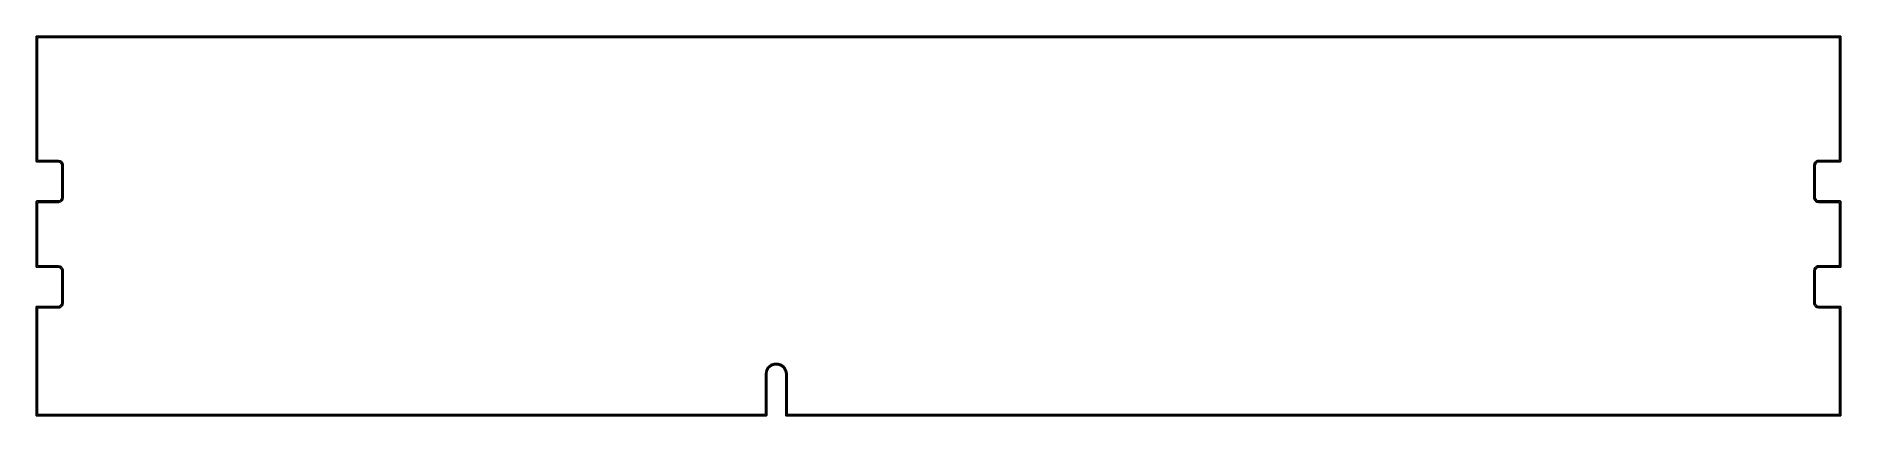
# Model space of a CAD drawing. Extents: x 73 to 207, y -91 to -62.
import ezdxf

# ---------------------------------------------------------------- set-up
doc = ezdxf.new("R2010")
doc.units = 0
doc.header["$MEASUREMENT"] = 0
doc.layers.add('BLACK', color=7, linetype='CONTINUOUS')

msp = doc.modelspace()

# ---------------------------------------------------------------- linework, layer by layer
at = {"layer": 'Black'}
for p, q in [((73.45, -62.5), (73.4508, -62.4957)), ((73.45, -71.7), (73.45, -62.5)), ((73.4508, -62.4913), (73.4523, -62.4872)), ((73.4508, -62.4957), (73.4508, -62.4913)), ((73.4523, -62.4872), (73.453, -62.4829)), ((73.453, -62.4829), (73.4552, -62.4791)), ((73.4552, -62.4791), (73.4567, -62.475)), ((73.4567, -62.475), (73.4595, -62.4716)), ((73.4595, -62.4716), (73.4617, -62.4679)), ((73.4617, -62.4679), (73.465, -62.465)), ((73.465, -62.465), (73.4679, -62.4617)), ((73.4679, -62.4617), (73.4716, -62.4595)), ((73.4716, -62.4595), (73.475, -62.4567)), ((73.475, -62.4567), (73.4791, -62.4552)), ((73.4791, -62.4552), (73.4829, -62.453)), ((73.4829, -62.453), (73.4872, -62.4523)), ((73.4872, -62.4523), (73.4913, -62.4508)), ((73.4913, -62.4508), (73.4957, -62.4508)), ((73.4957, -62.4508), (73.5, -62.45)), ((73.5, -62.45), (206.85, -62.45)), ((206.8, -62.55), (73.55, -62.55)), ((73.55, -62.55), (73.55, -71.65)), ((206.8, -71.65), (206.8, -62.55)), ((206.85, -62.45), (206.854, -62.4508)), ((206.854, -62.4508), (206.859, -62.4508)), ((206.859, -62.4508), (206.863, -62.4523)), ((206.863, -62.4523), (206.867, -62.453)), ((206.867, -62.453), (206.871, -62.4552)), ((206.871, -62.4552), (206.875, -62.4567)), ((206.875, -62.4567), (206.878, -62.4595)), ((206.878, -62.4595), (206.882, -62.4617)), ((206.882, -62.4617), (206.885, -62.465)), ((206.885, -62.465), (206.888, -62.4679)), ((206.888, -62.4679), (206.89, -62.4716)), ((206.89, -62.4716), (206.893, -62.475)), ((206.893, -62.475), (206.895, -62.4791)), ((206.895, -62.4791), (206.897, -62.4829)), ((206.897, -62.4829), (206.898, -62.4872)), ((206.898, -62.4872), (206.899, -62.4913)), ((206.899, -62.4913), (206.899, -62.4957)), ((206.899, -62.4957), (206.9, -62.5)), ((206.9, -62.5), (206.9, -71.7)), ((73.4508, -71.7043), (73.45, -71.7)), ((73.4508, -71.7087), (73.4508, -71.7043)), ((73.4523, -71.7128), (73.4508, -71.7087)), ((73.453, -71.7171), (73.4523, -71.7128)), ((73.4552, -71.7209), (73.453, -71.7171)), ((73.4567, -71.725), (73.4552, -71.7209)), ((73.4595, -71.7284), (73.4567, -71.725)), ((73.4617, -71.7321), (73.4595, -71.7284)), ((73.465, -71.735), (73.4617, -71.7321)), ((73.4679, -71.7383), (73.465, -71.735)), ((73.4716, -71.7405), (73.4679, -71.7383)), ((73.475, -71.7433), (73.4716, -71.7405)), ((73.4791, -71.7448), (73.475, -71.7433)), ((73.4829, -71.747), (73.4791, -71.7448)), ((73.4872, -71.7477), (73.4829, -71.747)), ((73.4913, -71.7492), (73.4872, -71.7477)), ((73.4957, -71.7492), (73.4913, -71.7492)), ((73.5, -71.75), (73.4957, -71.7492)), ((75.0956, -71.75), (73.5, -71.75)), ((73.55, -71.65), (75.1, -71.65)), ((75.1852, -71.7658), (75.0956, -71.75)), ((75.1, -71.65), (75.1043, -71.6508)), ((75.1043, -71.6508), (75.1087, -71.6508)), ((75.1087, -71.6508), (75.2113, -71.6689)), ((75.2602, -71.8091), (75.1852, -71.7658)), ((75.2113, -71.6689), (75.2113, -71.6689)), ((75.2113, -71.6689), (75.2207, -71.6723)), ((75.2207, -71.6723), (75.2276, -71.6748)), ((75.2276, -71.6748), (75.2276, -71.6748)), ((75.2276, -71.6748), (75.3178, -71.7269)), ((75.3158, -71.8754), (75.2602, -71.8091)), ((75.3462, -71.9588), (75.3158, -71.8754)), ((75.3178, -71.7269), (75.3178, -71.7269)), ((75.3178, -71.7269), (75.3311, -71.738)), ((75.3311, -71.738), (75.3981, -71.8179)), ((75.35, -72.0022), (75.3462, -71.9588)), ((75.35, -74.3956), (75.35, -72.0022)), ((75.3981, -71.8179), (75.3981, -71.8179)), ((75.3981, -71.8179), (75.4018, -71.8242)), ((75.4018, -71.8242), (75.4068, -71.8329)), ((75.4068, -71.8329), (75.4068, -71.8329)), ((75.4068, -71.8329), (75.4424, -71.9308)), ((75.4424, -71.9308), (75.4436, -71.9372)), ((75.4436, -71.9372), (75.4453, -71.9435)), ((75.4453, -71.9435), (75.4498, -71.9956)), ((75.4498, -71.9956), (75.4496, -71.9978)), ((75.4496, -71.9978), (75.45, -72)), ((75.45, -72), (75.45, -74.4)), ((204.9, -72), (204.901, -71.9957)), ((204.9, -74.4), (204.9, -72)), ((204.901, -71.9913), (204.919, -71.8887)), ((204.901, -71.9957), (204.901, -71.9913)), ((204.919, -71.8887), (204.922, -71.8793)), ((204.919, -71.8887), (204.919, -71.8887)), ((204.922, -71.8793), (204.925, -71.8724)), ((204.925, -71.8724), (204.977, -71.7822)), ((204.925, -71.8724), (204.925, -71.8724)), ((204.977, -71.7822), (204.988, -71.7689)), ((204.977, -71.7822), (204.977, -71.7822)), ((204.988, -71.7689), (205.068, -71.7019)), ((205.016, -71.9148), (205, -72.0044)), ((205, -72.0044), (205, -74.3978)), ((205.059, -71.8398), (205.016, -71.9148)), ((205.125, -71.7842), (205.059, -71.8398)), ((205.068, -71.7019), (205.078, -71.6959)), ((205.068, -71.7019), (205.068, -71.7019)), ((205.078, -71.6959), (205.083, -71.6932)), ((205.083, -71.6932), (205.181, -71.6576)), ((205.083, -71.6932), (205.083, -71.6932)), ((205.209, -71.7538), (205.125, -71.7842)), ((205.181, -71.6576), (205.187, -71.6564)), ((205.187, -71.6564), (205.194, -71.6547)), ((205.194, -71.6547), (205.246, -71.6502)), ((205.252, -71.75), (205.209, -71.7538)), ((205.246, -71.6502), (205.248, -71.6504)), ((205.248, -71.6504), (205.25, -71.65)), ((205.25, -71.65), (206.8, -71.65)), ((206.85, -71.75), (205.252, -71.75)), ((206.854, -71.7492), (206.85, -71.75)), ((206.859, -71.7492), (206.854, -71.7492)), ((206.863, -71.7477), (206.859, -71.7492)), ((206.867, -71.747), (206.863, -71.7477)), ((206.871, -71.7448), (206.867, -71.747)), ((206.875, -71.7433), (206.871, -71.7448)), ((206.878, -71.7405), (206.875, -71.7433)), ((206.882, -71.7383), (206.878, -71.7405)), ((206.885, -71.735), (206.882, -71.7383)), ((206.888, -71.7321), (206.885, -71.735)), ((206.89, -71.7284), (206.888, -71.7321)), ((206.893, -71.725), (206.89, -71.7284)), ((206.895, -71.7209), (206.893, -71.725)), ((206.897, -71.7171), (206.895, -71.7209)), ((206.898, -71.7128), (206.897, -71.7171)), ((206.899, -71.7087), (206.898, -71.7128)), ((206.9, -71.7), (206.899, -71.7043)), ((206.899, -71.7043), (206.899, -71.7087)), ((73.45, -74.7), (73.4508, -74.6957)), ((73.45, -79.5), (73.45, -74.7)), ((73.4508, -74.6913), (73.4523, -74.6872)), ((73.4508, -74.6957), (73.4508, -74.6913)), ((73.4523, -74.6872), (73.453, -74.6829)), ((73.453, -74.6829), (73.4552, -74.6791)), ((73.4552, -74.6791), (73.4567, -74.675)), ((73.4567, -74.675), (73.4595, -74.6716)), ((73.4595, -74.6716), (73.4617, -74.6679)), ((73.4617, -74.6679), (73.465, -74.665)), ((73.465, -74.665), (73.4679, -74.6617)), ((73.4679, -74.6617), (73.4716, -74.6595)), ((73.4716, -74.6595), (73.475, -74.6567)), ((73.475, -74.6567), (73.4791, -74.6552)), ((73.4791, -74.6552), (73.4829, -74.653)), ((73.4829, -74.653), (73.4872, -74.6523)), ((73.4872, -74.6523), (73.4913, -74.6508)), ((73.4913, -74.6508), (73.4957, -74.6508)), ((73.4957, -74.6508), (73.5, -74.65)), ((73.5, -74.65), (75.0978, -74.65)), ((75.0978, -74.65), (75.1412, -74.6462)), ((75.1412, -74.6462), (75.2246, -74.6158)), ((75.2671, -74.7068), (75.1692, -74.7424)), ((75.2246, -74.6158), (75.2909, -74.5602)), ((75.2792, -74.6998), (75.2671, -74.7068)), ((75.2671, -74.7068), (75.2671, -74.7068)), ((75.2821, -74.6981), (75.2792, -74.6998)), ((75.362, -74.6311), (75.2821, -74.6981)), ((75.2821, -74.6981), (75.2821, -74.6981)), ((75.2909, -74.5602), (75.3342, -74.4852)), ((75.3342, -74.4852), (75.35, -74.3956)), ((75.3731, -74.6178), (75.362, -74.6311)), ((75.4252, -74.5276), (75.3731, -74.6178)), ((75.3731, -74.6178), (75.3731, -74.6178)), ((75.4277, -74.5207), (75.4252, -74.5276)), ((75.4252, -74.5276), (75.4252, -74.5276)), ((75.4311, -74.5113), (75.4277, -74.5207)), ((75.4492, -74.4087), (75.4311, -74.5113)), ((75.4311, -74.5113), (75.4311, -74.5113)), ((75.45, -74.4), (75.4492, -74.4043)), ((75.4492, -74.4043), (75.4492, -74.4087)), ((204.9, -74.4022), (204.9, -74.4)), ((204.9, -74.4044), (204.9, -74.4022)), ((204.905, -74.4565), (204.9, -74.4044)), ((204.906, -74.4628), (204.905, -74.4565)), ((204.908, -74.4692), (204.906, -74.4628)), ((204.943, -74.5671), (204.908, -74.4692)), ((204.944, -74.5678), (204.943, -74.5671)), ((204.943, -74.5671), (204.943, -74.5671)), ((204.951, -74.5806), (204.944, -74.5678)), ((204.952, -74.5821), (204.951, -74.5806)), ((205.019, -74.662), (204.952, -74.5821)), ((205, -74.3978), (205.004, -74.4412)), ((205.004, -74.4412), (205.034, -74.5246)), ((205.032, -74.6731), (205.019, -74.662)), ((205.122, -74.7252), (205.032, -74.6731)), ((205.032, -74.6731), (205.032, -74.6731)), ((205.034, -74.5246), (205.09, -74.5909)), ((205.09, -74.5909), (205.165, -74.6342)), ((205.129, -74.7277), (205.122, -74.7252)), ((205.122, -74.7252), (205.122, -74.7252)), ((205.139, -74.7311), (205.129, -74.7277)), ((205.241, -74.7492), (205.139, -74.7311)), ((205.139, -74.7311), (205.139, -74.7311)), ((205.165, -74.6342), (205.254, -74.65)), ((205.254, -74.65), (206.85, -74.65)), ((206.85, -74.65), (206.854, -74.6508)), ((206.854, -74.6508), (206.859, -74.6508)), ((206.859, -74.6508), (206.863, -74.6523)), ((206.863, -74.6523), (206.867, -74.653)), ((206.867, -74.653), (206.871, -74.6552)), ((206.871, -74.6552), (206.875, -74.6567)), ((206.875, -74.6567), (206.878, -74.6595)), ((206.878, -74.6595), (206.882, -74.6617)), ((206.882, -74.6617), (206.885, -74.665)), ((206.885, -74.665), (206.888, -74.6679)), ((206.888, -74.6679), (206.89, -74.6716)), ((206.89, -74.6716), (206.893, -74.675)), ((206.893, -74.675), (206.895, -74.6791)), ((206.895, -74.6791), (206.897, -74.6829)), ((206.897, -74.6829), (206.898, -74.6872)), ((206.898, -74.6872), (206.899, -74.6913)), ((206.899, -74.6913), (206.899, -74.6957)), ((206.899, -74.6957), (206.9, -74.7)), ((206.9, -74.7), (206.9, -79.5)), ((75.1, -74.75), (73.55, -74.75)), ((73.55, -74.75), (73.55, -79.45)), ((75.1022, -74.7496), (75.1, -74.75)), ((75.1044, -74.7498), (75.1022, -74.7496)), ((75.1565, -74.7453), (75.1044, -74.7498)), ((75.1628, -74.7436), (75.1565, -74.7453)), ((75.1692, -74.7424), (75.1628, -74.7436)), ((205.246, -74.7492), (205.241, -74.7492)), ((205.25, -74.75), (205.246, -74.7492)), ((206.8, -74.75), (205.25, -74.75)), ((206.8, -79.45), (206.8, -74.75)), ((73.4508, -79.5043), (73.45, -79.5)), ((73.4508, -79.5087), (73.4508, -79.5043)), ((73.4523, -79.5128), (73.4508, -79.5087)), ((73.453, -79.5171), (73.4523, -79.5128)), ((73.4552, -79.5209), (73.453, -79.5171)), ((73.4567, -79.525), (73.4552, -79.5209)), ((73.4595, -79.5284), (73.4567, -79.525)), ((73.4617, -79.5321), (73.4595, -79.5284)), ((73.465, -79.535), (73.4617, -79.5321)), ((73.4679, -79.5383), (73.465, -79.535)), ((73.4716, -79.5405), (73.4679, -79.5383)), ((73.475, -79.5433), (73.4716, -79.5405)), ((73.4791, -79.5448), (73.475, -79.5433)), ((73.4829, -79.547), (73.4791, -79.5448)), ((73.4872, -79.5477), (73.4829, -79.547)), ((73.4913, -79.5492), (73.4872, -79.5477)), ((73.4957, -79.5492), (73.4913, -79.5492)), ((73.5, -79.55), (73.4957, -79.5492)), ((75.0956, -79.55), (73.5, -79.55)), ((73.55, -79.45), (75.1, -79.45)), ((75.1852, -79.5658), (75.0956, -79.55)), ((75.1, -79.45), (75.1043, -79.4508)), ((75.1043, -79.4508), (75.1087, -79.4508)), ((75.1087, -79.4508), (75.2113, -79.4689)), ((75.2602, -79.6091), (75.1852, -79.5658)), ((75.2113, -79.4689), (75.2113, -79.4689)), ((75.2113, -79.4689), (75.2207, -79.4723)), ((75.2207, -79.4723), (75.2276, -79.4748)), ((75.2276, -79.4748), (75.2276, -79.4748)), ((75.2276, -79.4748), (75.3178, -79.5269)), ((75.3158, -79.6754), (75.2602, -79.6091)), ((75.3462, -79.7588), (75.3158, -79.6754)), ((75.3178, -79.5269), (75.3178, -79.5269)), ((75.3178, -79.5269), (75.3311, -79.538)), ((75.3311, -79.538), (75.3981, -79.6179)), ((75.35, -79.8022), (75.3462, -79.7588)), ((75.35, -82.1956), (75.35, -79.8022)), ((75.3981, -79.6179), (75.3981, -79.6179)), ((75.3981, -79.6179), (75.4018, -79.6242)), ((75.4018, -79.6242), (75.4068, -79.6329)), ((75.4068, -79.6329), (75.4068, -79.6329)), ((75.4068, -79.6329), (75.4424, -79.7308)), ((75.4424, -79.7308), (75.4436, -79.7372)), ((75.4436, -79.7372), (75.4453, -79.7435)), ((75.4453, -79.7435), (75.4498, -79.7956)), ((75.4498, -79.7956), (75.4496, -79.7978)), ((75.4496, -79.7978), (75.45, -79.8)), ((75.45, -79.8), (75.45, -82.2)), ((204.9, -79.8), (204.901, -79.7957)), ((204.9, -82.2), (204.9, -79.8)), ((204.901, -79.7913), (204.919, -79.6887)), ((204.901, -79.7957), (204.901, -79.7913)), ((204.919, -79.6887), (204.922, -79.6793)), ((204.919, -79.6887), (204.919, -79.6887)), ((204.922, -79.6793), (204.925, -79.6724)), ((204.925, -79.6724), (204.977, -79.5822)), ((204.925, -79.6724), (204.925, -79.6724)), ((204.977, -79.5822), (204.988, -79.5689)), ((204.977, -79.5822), (204.977, -79.5822)), ((204.988, -79.5689), (205.068, -79.5019)), ((205.016, -79.7148), (205, -79.8044)), ((205, -79.8044), (205, -82.1978)), ((205.059, -79.6398), (205.016, -79.7148)), ((205.125, -79.5842), (205.059, -79.6398)), ((205.068, -79.5019), (205.078, -79.4959)), ((205.068, -79.5019), (205.068, -79.5019)), ((205.078, -79.4959), (205.083, -79.4932)), ((205.083, -79.4932), (205.181, -79.4576)), ((205.083, -79.4932), (205.083, -79.4932)), ((205.209, -79.5538), (205.125, -79.5842)), ((205.181, -79.4576), (205.187, -79.4564)), ((205.187, -79.4564), (205.194, -79.4547)), ((205.194, -79.4547), (205.246, -79.4502)), ((205.252, -79.55), (205.209, -79.5538)), ((205.246, -79.4502), (205.248, -79.4504)), ((205.248, -79.4504), (205.25, -79.45)), ((205.25, -79.45), (206.8, -79.45)), ((206.85, -79.55), (205.252, -79.55)), ((206.854, -79.5492), (206.85, -79.55)), ((206.859, -79.5492), (206.854, -79.5492)), ((206.863, -79.5477), (206.859, -79.5492)), ((206.867, -79.547), (206.863, -79.5477)), ((206.871, -79.5448), (206.867, -79.547)), ((206.875, -79.5433), (206.871, -79.5448)), ((206.878, -79.5405), (206.875, -79.5433)), ((206.882, -79.5383), (206.878, -79.5405)), ((206.885, -79.535), (206.882, -79.5383)), ((206.888, -79.5321), (206.885, -79.535)), ((206.89, -79.5284), (206.888, -79.5321)), ((206.893, -79.525), (206.89, -79.5284)), ((206.895, -79.5209), (206.893, -79.525)), ((206.897, -79.5171), (206.895, -79.5209)), ((206.898, -79.5128), (206.897, -79.5171)), ((206.899, -79.5087), (206.898, -79.5128)), ((206.9, -79.5), (206.899, -79.5043)), ((206.899, -79.5043), (206.899, -79.5087)), ((73.45, -82.5), (73.4508, -82.4957)), ((73.45, -90.5), (73.45, -82.5)), ((73.4508, -82.4913), (73.4523, -82.4872)), ((73.4508, -82.4957), (73.4508, -82.4913)), ((73.4523, -82.4872), (73.453, -82.4829)), ((73.453, -82.4829), (73.4552, -82.4791)), ((73.4552, -82.4791), (73.4567, -82.475)), ((73.4567, -82.475), (73.4595, -82.4716)), ((73.4595, -82.4716), (73.4617, -82.4679)), ((73.4617, -82.4679), (73.465, -82.465)), ((73.465, -82.465), (73.4679, -82.4617)), ((73.4679, -82.4617), (73.4716, -82.4595)), ((73.4716, -82.4595), (73.475, -82.4567)), ((73.475, -82.4567), (73.4791, -82.4552)), ((73.4791, -82.4552), (73.4829, -82.453)), ((73.4829, -82.453), (73.4872, -82.4523)), ((73.4872, -82.4523), (73.4913, -82.4508)), ((73.4913, -82.4508), (73.4957, -82.4508)), ((73.4957, -82.4508), (73.5, -82.45)), ((73.5, -82.45), (75.0978, -82.45)), ((75.1, -82.55), (73.55, -82.55)), ((73.55, -82.55), (73.55, -90.45)), ((75.0978, -82.45), (75.1412, -82.4462)), ((75.1022, -82.5496), (75.1, -82.55)), ((75.1044, -82.5498), (75.1022, -82.5496)), ((75.1565, -82.5453), (75.1044, -82.5498)), ((75.1412, -82.4462), (75.2246, -82.4158)), ((75.1628, -82.5436), (75.1565, -82.5453)), ((75.1692, -82.5424), (75.1628, -82.5436)), ((75.2671, -82.5068), (75.1692, -82.5424)), ((75.2246, -82.4158), (75.2909, -82.3602)), ((75.2792, -82.4998), (75.2671, -82.5068)), ((75.2671, -82.5068), (75.2671, -82.5068)), ((75.2821, -82.4981), (75.2792, -82.4998)), ((75.362, -82.4311), (75.2821, -82.4981)), ((75.2821, -82.4981), (75.2821, -82.4981)), ((75.2909, -82.3602), (75.3342, -82.2852)), ((75.3342, -82.2852), (75.35, -82.1956)), ((75.3731, -82.4178), (75.362, -82.4311)), ((75.4252, -82.3276), (75.3731, -82.4178)), ((75.3731, -82.4178), (75.3731, -82.4178)), ((75.4277, -82.3207), (75.4252, -82.3276)), ((75.4252, -82.3276), (75.4252, -82.3276)), ((75.4311, -82.3113), (75.4277, -82.3207)), ((75.4492, -82.2087), (75.4311, -82.3113)), ((75.4311, -82.3113), (75.4311, -82.3113)), ((75.45, -82.2), (75.4492, -82.2043)), ((75.4492, -82.2043), (75.4492, -82.2087)), ((204.9, -82.2022), (204.9, -82.2)), ((204.9, -82.2044), (204.9, -82.2022)), ((204.905, -82.2565), (204.9, -82.2044)), ((204.906, -82.2628), (204.905, -82.2565)), ((204.908, -82.2692), (204.906, -82.2628)), ((204.943, -82.3671), (204.908, -82.2692)), ((204.944, -82.3678), (204.943, -82.3671)), ((204.943, -82.3671), (204.943, -82.3671)), ((204.951, -82.3806), (204.944, -82.3678)), ((204.952, -82.3821), (204.951, -82.3806)), ((205.019, -82.462), (204.952, -82.3821)), ((205, -82.1978), (205.004, -82.2412)), ((205.004, -82.2412), (205.034, -82.3246)), ((205.032, -82.4731), (205.019, -82.462)), ((205.122, -82.5252), (205.032, -82.4731)), ((205.032, -82.4731), (205.032, -82.4731)), ((205.034, -82.3246), (205.09, -82.3909)), ((205.09, -82.3909), (205.165, -82.4342)), ((205.129, -82.5277), (205.122, -82.5252)), ((205.122, -82.5252), (205.122, -82.5252)), ((205.139, -82.5311), (205.129, -82.5277)), ((205.241, -82.5492), (205.139, -82.5311)), ((205.139, -82.5311), (205.139, -82.5311)), ((205.165, -82.4342), (205.254, -82.45)), ((205.246, -82.5492), (205.241, -82.5492)), ((205.25, -82.55), (205.246, -82.5492)), ((206.8, -82.55), (205.25, -82.55)), ((205.254, -82.45), (206.85, -82.45)), ((206.8, -90.45), (206.8, -82.55)), ((206.85, -82.45), (206.854, -82.4508)), ((206.854, -82.4508), (206.859, -82.4508)), ((206.859, -82.4508), (206.863, -82.4523)), ((206.863, -82.4523), (206.867, -82.453)), ((206.867, -82.453), (206.871, -82.4552)), ((206.871, -82.4552), (206.875, -82.4567)), ((206.875, -82.4567), (206.878, -82.4595)), ((206.878, -82.4595), (206.882, -82.4617)), ((206.882, -82.4617), (206.885, -82.465)), ((206.885, -82.465), (206.888, -82.4679)), ((206.888, -82.4679), (206.89, -82.4716)), ((206.89, -82.4716), (206.893, -82.475)), ((206.893, -82.475), (206.895, -82.4791)), ((206.895, -82.4791), (206.897, -82.4829)), ((206.897, -82.4829), (206.898, -82.4872)), ((206.898, -82.4872), (206.899, -82.4913)), ((206.899, -82.4913), (206.899, -82.4957)), ((206.899, -82.4957), (206.9, -82.5)), ((206.9, -82.5), (206.9, -90.5)), ((127.783, -86.7535), (128.028, -86.6644)), ((128.028, -86.6644), (128.042, -86.6618)), ((128.028, -86.6644), (128.028, -86.6644)), ((128.042, -86.6618), (128.045, -86.6614)), ((128.045, -86.6614), (128.045, -86.6614)), ((128.045, -86.6614), (128.305, -86.6614)), ((128.305, -86.6614), (128.322, -86.6644)), ((128.322, -86.6644), (128.567, -86.7535)), ((127.375, -87.45), (127.376, -87.4457)), ((127.375, -90.45), (127.375, -87.45)), ((127.376, -87.4413), (127.421, -87.1848)), ((127.376, -87.4457), (127.376, -87.4413)), ((127.421, -87.1848), (127.424, -87.1754)), ((127.421, -87.1848), (127.421, -87.1848)), ((127.424, -87.1754), (127.427, -87.1685)), ((127.427, -87.1685), (127.557, -86.9429)), ((127.427, -87.1685), (127.427, -87.1685)), ((127.518, -87.2108), (127.475, -87.4544)), ((127.475, -87.4544), (127.475, -90.5)), ((127.639, -87.0005), (127.518, -87.2108)), ((127.557, -86.9429), (127.568, -86.9296)), ((127.568, -86.9296), (127.768, -86.7622)), ((127.568, -86.9296), (127.568, -86.9296)), ((127.825, -86.8445), (127.639, -87.0005)), ((127.768, -86.7622), (127.783, -86.7535)), ((127.768, -86.7622), (127.768, -86.7622)), ((128.054, -86.7614), (127.825, -86.8445)), ((128.296, -86.7614), (128.054, -86.7614)), ((128.525, -86.8444), (128.296, -86.7614)), ((128.711, -87.0005), (128.525, -86.8444)), ((128.567, -86.7535), (128.582, -86.7622)), ((128.582, -86.7622), (128.582, -86.7622)), ((128.582, -86.7622), (128.782, -86.9296)), ((128.832, -87.2108), (128.711, -87.0005)), ((128.782, -86.9296), (128.793, -86.9429)), ((128.793, -86.9429), (128.793, -86.9429)), ((128.793, -86.9429), (128.923, -87.1685)), ((128.875, -87.4544), (128.832, -87.2108)), ((128.875, -90.5), (128.875, -87.4544)), ((128.923, -87.1685), (128.929, -87.1848)), ((128.929, -87.1848), (128.929, -87.1848)), ((128.929, -87.1848), (128.974, -87.4413)), ((128.974, -87.4413), (128.974, -87.4457)), ((128.974, -87.4457), (128.975, -87.45)), ((128.975, -87.45), (128.975, -90.45)), ((73.4508, -90.5043), (73.45, -90.5)), ((73.4508, -90.5087), (73.4508, -90.5043)), ((73.4523, -90.5128), (73.4508, -90.5087)), ((73.453, -90.5171), (73.4523, -90.5128)), ((73.4552, -90.5209), (73.453, -90.5171)), ((73.4567, -90.525), (73.4552, -90.5209)), ((73.4595, -90.5284), (73.4567, -90.525)), ((73.4617, -90.5321), (73.4595, -90.5284)), ((73.465, -90.535), (73.4617, -90.5321)), ((73.4679, -90.5383), (73.465, -90.535)), ((73.4716, -90.5405), (73.4679, -90.5383)), ((73.475, -90.5433), (73.4716, -90.5405)), ((73.4791, -90.5448), (73.475, -90.5433)), ((73.4829, -90.547), (73.4791, -90.5448)), ((73.4872, -90.5477), (73.4829, -90.547)), ((73.4913, -90.5492), (73.4872, -90.5477)), ((73.4957, -90.5492), (73.4913, -90.5492)), ((73.5, -90.55), (73.4957, -90.5492)), ((127.425, -90.55), (73.5, -90.55)), ((73.55, -90.45), (127.375, -90.45)), ((127.429, -90.5492), (127.425, -90.55)), ((127.434, -90.5492), (127.429, -90.5492)), ((127.438, -90.5477), (127.434, -90.5492)), ((127.442, -90.547), (127.438, -90.5477)), ((127.446, -90.5448), (127.442, -90.547)), ((127.45, -90.5433), (127.446, -90.5448)), ((127.453, -90.5405), (127.45, -90.5433)), ((127.457, -90.5383), (127.453, -90.5405)), ((127.46, -90.535), (127.457, -90.5383)), ((127.463, -90.5321), (127.46, -90.535)), ((127.465, -90.5284), (127.463, -90.5321)), ((127.468, -90.525), (127.465, -90.5284)), ((127.47, -90.5209), (127.468, -90.525)), ((127.472, -90.5171), (127.47, -90.5209)), ((127.473, -90.5128), (127.472, -90.5171)), ((127.474, -90.5087), (127.473, -90.5128)), ((127.475, -90.5), (127.474, -90.5043)), ((127.474, -90.5043), (127.474, -90.5087)), ((128.876, -90.5043), (128.875, -90.5)), ((128.876, -90.5087), (128.876, -90.5043)), ((128.877, -90.5128), (128.876, -90.5087)), ((128.878, -90.5171), (128.877, -90.5128)), ((128.88, -90.5209), (128.878, -90.5171)), ((128.882, -90.525), (128.88, -90.5209)), ((128.885, -90.5284), (128.882, -90.525)), ((128.887, -90.5321), (128.885, -90.5284)), ((128.89, -90.535), (128.887, -90.5321)), ((128.893, -90.5383), (128.89, -90.535)), ((128.897, -90.5405), (128.893, -90.5383)), ((128.9, -90.5433), (128.897, -90.5405)), ((128.904, -90.5448), (128.9, -90.5433)), ((128.908, -90.547), (128.904, -90.5448)), ((128.912, -90.5477), (128.908, -90.547)), ((128.916, -90.5492), (128.912, -90.5477)), ((128.921, -90.5492), (128.916, -90.5492)), ((128.925, -90.55), (128.921, -90.5492)), ((206.85, -90.55), (128.925, -90.55)), ((128.975, -90.45), (206.8, -90.45)), ((206.854, -90.5492), (206.85, -90.55)), ((206.859, -90.5492), (206.854, -90.5492)), ((206.863, -90.5477), (206.859, -90.5492)), ((206.867, -90.547), (206.863, -90.5477)), ((206.871, -90.5448), (206.867, -90.547)), ((206.875, -90.5433), (206.871, -90.5448)), ((206.878, -90.5405), (206.875, -90.5433)), ((206.882, -90.5383), (206.878, -90.5405)), ((206.885, -90.535), (206.882, -90.5383)), ((206.888, -90.5321), (206.885, -90.535)), ((206.89, -90.5284), (206.888, -90.5321)), ((206.893, -90.525), (206.89, -90.5284)), ((206.895, -90.5209), (206.893, -90.525)), ((206.897, -90.5171), (206.895, -90.5209)), ((206.898, -90.5128), (206.897, -90.5171)), ((206.899, -90.5087), (206.898, -90.5128)), ((206.9, -90.5), (206.899, -90.5043)), ((206.899, -90.5043), (206.899, -90.5087))]:
    msp.add_line(p, q, dxfattribs=at)

doc.saveas('drawing.dxf')
